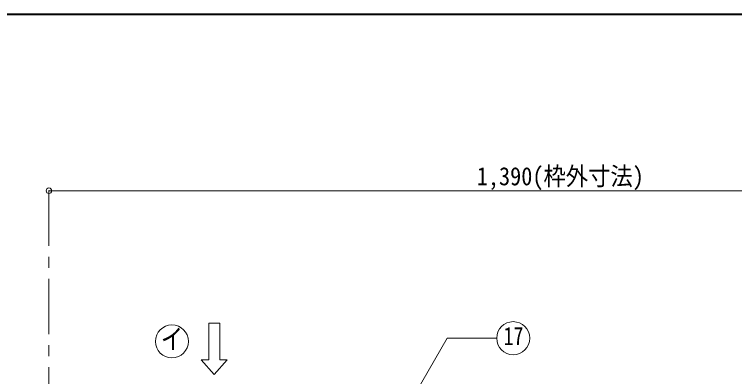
# Model space of a CAD drawing. Units: millimetres at full size, sheet at 1:15; details may follow other scales. Extents: x -3171 to 2904, y -2098 to 2117.
# Drawn here: x -2450 to -1470, y 1624 to 2117 of the extents above; entities that cross this region are included whole.
import ezdxf
from ezdxf.enums import TextEntityAlignment as Align

# ---------------------------------------------------------------- set-up
doc = ezdxf.new("R2010")
doc.units = ezdxf.units.MM
doc.header["$LTSCALE"] = 15
doc.header["$PDMODE"] = 32
doc.header["$PDSIZE"] = 7.5
doc.linetypes.add('CHAIN1', pattern=[8, 5, -1, 1, -1])
doc.layers.add('0-0_ﾚｲﾔ1', color=4, linetype='Continuous', lineweight=9)
doc.styles.add('ＭＳ ゴシック', font='')
doc.styles.get('ＭＳ ゴシック').set_extended_font_data('MS Gothic')

msp = doc.modelspace()

# ---------------------------------------------------------------- linework, layer by layer
at = {"layer": '0-0_ﾚｲﾔ1', "color": 1, "lineweight": 40}
msp.add_line((2904.12, 2117.05), (-3170.88, 2117.05), dxfattribs=at)
at = {"layer": '0-0_ﾚｲﾔ1', "linetype": 'CHAIN1'}
msp.add_line((-2403.38, 1877.05), (-2403.38, 1562.05), dxfattribs=at)
at = {"layer": '0-0_ﾚｲﾔ1'}
msp.add_line((-1013.38, 1877.05), (-2403.38, 1877.05), dxfattribs=at)
at = {"layer": '0-0_ﾚｲﾔ1', "color": 7, "lineweight": 18}
for p, q in [((-2170.88, 1697.05), (-2185.88, 1697.05)), ((-2185.88, 1647.05), (-2185.88, 1697.05)), ((-2170.88, 1647.05), (-2170.88, 1697.05)), ((-1917.95, 1577.75), (-1861, 1676.38)), ((-1793.72, 1676.38), (-1861, 1676.38)), ((-2178.38, 1627.05), (-2195.88, 1647.05)), ((-2185.88, 1647.05), (-2195.88, 1647.05)), ((-2178.38, 1627.05), (-2160.88, 1647.05)), ((-2160.88, 1647.05), (-2170.88, 1647.05))]:
    msp.add_line(p, q, dxfattribs=at)
for centre in [(-1771.22, 1676.38), (-2235.88, 1672.05)]:
    msp.add_circle(centre, 22.5, dxfattribs=at)
at = {"layer": '0-0_ﾚｲﾔ1', "color": 1}
msp.add_point((-2403.38, 1877.05), dxfattribs=at)

# ---------------------------------------------------------------- texts
at = {"layer": '0-0_ﾚｲﾔ1', "color": 7, "style": 'ＭＳ ゴシック'}
for s, height, width, p in [('1,390(枠外寸法)', 24.74, 0.9, (-1820.88, 1877.05)), ('イ', 27.49, 0.8, (-2250.88, 1653.3)), ('17', 24.74, 0.8, (-1784.34, 1659.5))]:
    msp.add_text(s, height=height, dxfattribs=dict(at, width=width)).set_placement(p, align=Align.BOTTOM_LEFT)

doc.saveas('drawing.dxf')
